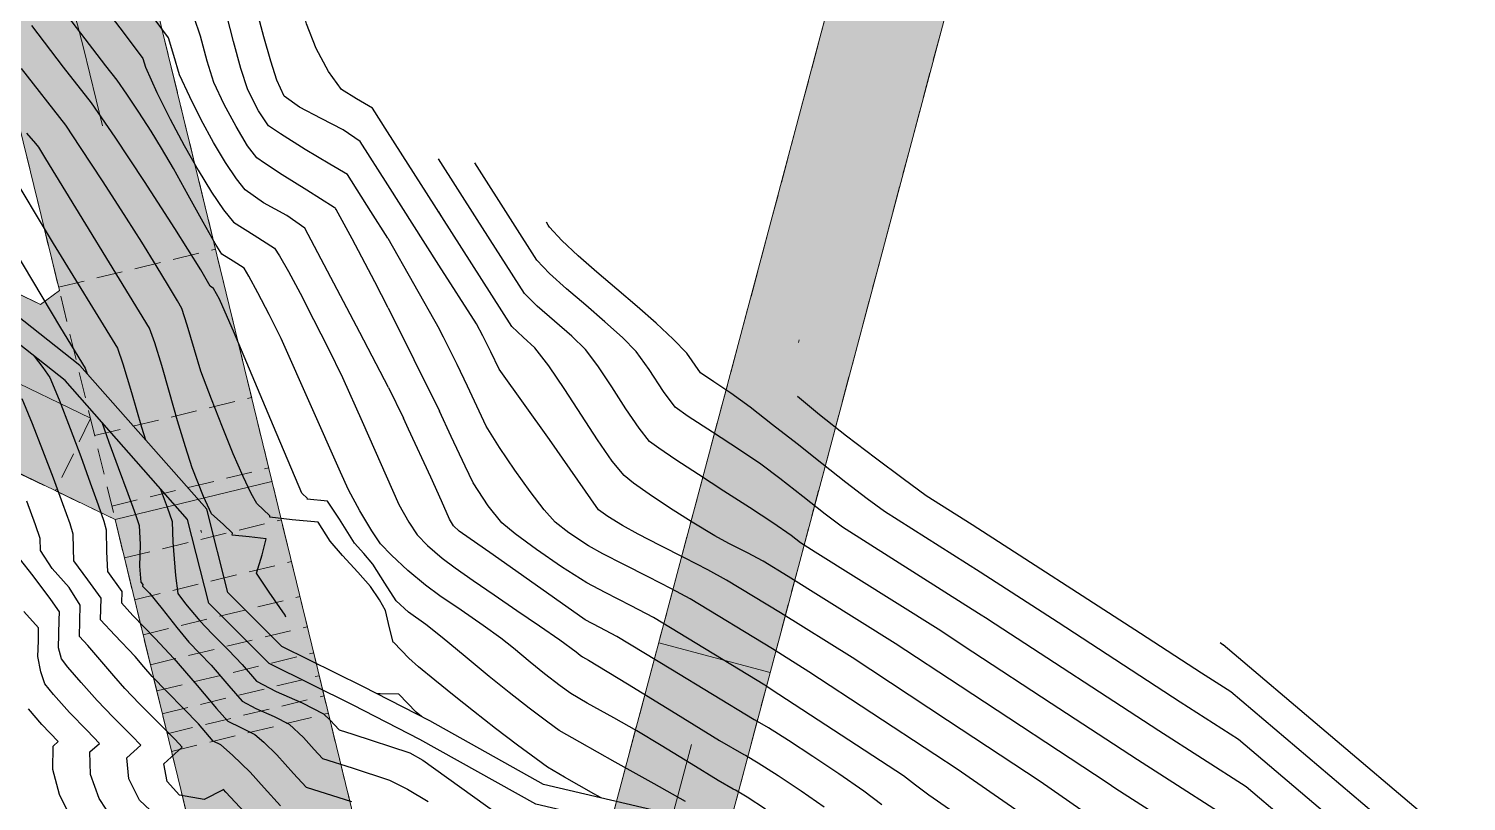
# Model space of a CAD drawing. Header units: millimetres. Extents: x -133 to 63340, y -143 to 109141.
# Drawn here: x 62439.6 to 62494.4, y 108696 to 108725.5 of the extents above; entities that cross this region are included whole.
import ezdxf

# ---------------------------------------------------------------- set-up
doc = ezdxf.new("R2010")
doc.units = ezdxf.units.MM
doc.header["$MEASUREMENT"] = 0
for name, pattern in [('NASCOSTA', [9.525, 6.35, -3.175]), ('TRATTEGGIATA', [0.75, 0.5, -0.25]), ('TRATTOPUNTO2', [12.7, 6.35, -3.175, 0, -3.175])]:
    doc.linetypes.add(name, pattern=pattern)
doc.layers.add('Colori bordi', color=5, linetype='Continuous', plot=False)
doc.layers.add('no_plot', color=5, linetype='Continuous', plot=False)
for name, color, linetype in [('curve livello 5m', 7, 'Continuous'), ('LIN010TR', 2, 'NASCOSTA'), ('LIN025CO', 7, 'Continuous'), ('LINCOLO-ROSSO-025', 10, 'Continuous'), ('Strade', 7, 'Continuous'), ('TRATTCOLO-30', 253, 'Continuous'), ('TRATTCOLO-32', 255, 'Continuous')]:
    doc.layers.add(name, color=color, linetype=linetype)

# ---------------------------------------------------------------- blocks, each defined once
blk = doc.blocks.new('CONTORNO')
at = {"layer": 'Colori bordi', "lineweight": 0, "ltscale": 2}
for p, q in [((-22.578, 81.44), (-16.586, 82.868)), ((-1.864, 76.64), (2.382, 75.488))]:
    blk.add_line(p, q, dxfattribs=at)
at = {"layer": 'Colori bordi', "lineweight": 0, "ltscale": 2, "flags": 128}
blk.add_lwpolyline([(25.446, -93.474), (-6.877, 42.135), (-4.985, 41.623), (-4.907, 41.912), (-5.109, 41.967), (-4.481, 44.283), (-5.968, 44.686), (9.426, 101.471, 0.76503), (-27.561, 123.114)], format="xyb", dxfattribs=at)
blk.add_lwpolyline([(-29.805, 84.968), (-22.578, 81.44), (16.586, -82.868)], dxfattribs=at)
for points in [[(-28.746, 115.78, -0.121281), (-20.708, 100.164), (-8.908, 50.657), (5.179, 102.622, 0.76503), (-24.477, 119.975)], [(-32.974, 111.245, 0.166114), (-36.267, 100.216), (-35.977, 92.817, -0.099876), (-27.103, 90.504), (-25.383, 89.664), (-24.664, 90.194), (-26.7, 98.736, 0.115961)]]:
    blk.add_lwpolyline(points, format="xyb", close=True, dxfattribs=at)

msp = doc.modelspace()

# ---------------------------------------------------------------- hatches: boundary and pattern name
at = {"layer": 'LINCOLO-ROSSO-025', "linetype": 'Continuous', "lineweight": 0}
h = msp.add_hatch(color=256, dxfattribs=at)
h.dxf.hatch_style = 1
h.paths.add_polyline_path([(62441.6798, 108724.7481, 0.0303488), (62440.4769, 108728.6488), (62437.372, 108728.1373, -0.0353788), (62438.6869, 108724.0206), (62440.2085, 108717.7612), (62443.2013, 108718.4887)])
h.paths.add_polyline_path([(62444.6726, 108725.4756, 0.0261789), (62443.5704, 108729.1584), (62440.4769, 108728.6488, -0.0303488), (62441.6798, 108724.7481), (62443.2013, 108718.4887), (62446.1942, 108719.2162)])
h.paths.add_polyline_path([(62436.5648, 108741.0554), (62434.4623, 108738.7799, -0.0881984), (62440.4769, 108728.6488), (62443.5704, 108729.1584, 0.0948016)])
h.paths.add_polyline_path([(62434.4623, 108738.7799), (62432.3573, 108736.5016, -0.0802528), (62437.372, 108728.1373), (62440.4769, 108728.6488, 0.0881984)])
h.paths.add_polyline_path([(62434.4623, 108738.7799, 0.0173628), (62432.8756, 108740.4954, 0.0397036), (62430.7976, 108738.0998), (62432.3573, 108736.5016)])
h.paths.add_polyline_path([(62432.8153, 108740.4358), (62432.8755, 108740.4955, 0.0155661), (62431.3548, 108741.9366), (62429.2426, 108739.6931), (62430.7976, 108738.0998, -0.0386425)])
h.paths.add_polyline_path([(62435.0158, 108742.6177), (62433.4668, 108744.1799), (62431.3548, 108741.9366, -0.0155661), (62432.8755, 108740.4955)])
h.paths.add_polyline_path([(62436.5648, 108741.0554), (62435.0158, 108742.6177), (62432.8755, 108740.4955, -0.0173641), (62434.4623, 108738.7799)])
h.paths.add_polyline_path([(62413.3602, 108753.2719), (62412.9359, 108750.2207, -0.153556), (62431.3548, 108741.9366), (62433.4668, 108744.1799, 0.153719)])
h.paths.add_polyline_path([(62412.9359, 108750.2207), (62412.5115, 108747.1694, -0.1533602), (62429.2426, 108739.6931), (62431.3548, 108741.9366, 0.153556)])
h.paths.add_polyline_path([(62412.9359, 108750.2207, 0.1189367), (62397.2588, 108748.3489), (62389.9093, 108745.6195), (62389.38, 108745.4229), (62390.9355, 108742.715), (62397.8182, 108745.2659, -0.122973), (62412.5115, 108747.1694)])
h.paths.add_polyline_path([(62413.3602, 108753.2719, 0.1193677), (62396.1865, 108751.2363), (62387.8246, 108748.1308), (62389.38, 108745.4229), (62389.9093, 108745.6195), (62397.2588, 108748.3489, -0.1189367), (62412.9359, 108750.2207)])
h = msp.add_hatch(color=256, dxfattribs=at)
h.dxf.hatch_style = 1
h.paths.add_polyline_path([(62429.4363, 108718.061), (62425.0405, 108717.8694), (62427.3072, 108711.6993, -0.0823443), (62430.9713, 108711.7118, -0.0723083), (62435.6432, 108710.2396), (62442.8864, 108706.7439), (62440.7606, 108715.4891), (62440.0447, 108714.9552), (62438.3206, 108715.7873, 0.0998755)])
h.paths.add_polyline_path([(62421.9485, 108717.2207), (62420.6704, 108716.8601), (62421.8, 108713.9785), (62423.281, 108710.2005), (62423.8432, 108710.5049, -0.0823443), (62427.3072, 108711.6993), (62425.0405, 108717.8694, 0.034113)])
at = {"layer": 'TRATTCOLO-30', "linetype": 'Continuous', "lineweight": 0}
h = msp.add_hatch(color=256, dxfattribs=at)
h.dxf.hatch_style = 1
h.paths.add_polyline_path([(62465.747, 108701.4701), (62463.621, 108702.0362), (62456.6936, 108676.0224), (62457.78, 108671.5529)])
h.paths.add_polyline_path([(62467.8729, 108700.904), (62465.747, 108701.4701), (62457.78, 108671.5529), (62458.7628, 108667.51), (62460.6567, 108667.0056), (62460.7339, 108667.2955), (62460.531, 108667.3496), (62461.1486, 108669.6688), (62459.6605, 108670.065)])
h.paths.add_polyline_path([(62474.8004, 108726.9178, 0.5732267), (62447.8353, 108754.1352), (62447.9823, 108751.8974, -0.5801113), (62472.6744, 108727.484), (62465.747, 108701.4701), (62467.8729, 108700.904)])
h.paths.add_polyline_path([(62472.6744, 108727.484, 0.5801113), (62447.9823, 108751.8974), (62448.13, 108749.6486, -0.5887985), (62470.5485, 108728.0501), (62463.621, 108702.0362), (62465.747, 108701.4701)], flags=17)
h.paths.add_polyline_path([(62448.13, 108749.6486), (62447.9823, 108751.8974, 0.1280773), (62439.2661, 108746.8327), (62432.8751, 108740.4959, -0.0173641), (62434.462, 108738.7803), (62436.5645, 108741.0558), (62440.8151, 108745.2705, -0.1215011)])
h.paths.add_polyline_path([(62447.9823, 108751.8974), (62447.8353, 108754.1352, 0.133332), (62437.7171, 108748.395), (62433.4664, 108744.1803), (62431.3544, 108741.937, -0.0155661), (62432.8751, 108740.4959), (62439.2661, 108746.8327, -0.1280773)])
h.paths.add_polyline_path([(62432.815, 108740.4362), (62432.8751, 108740.4959, 0.0155661), (62431.3544, 108741.937), (62429.2423, 108739.6935, 0.1664314), (62424.6976, 108726.0497), (62426.8976, 108726.4121, -0.1977037)])
h.paths.add_polyline_path([(62432.3569, 108736.502), (62434.462, 108738.7803, 0.0173628), (62432.8753, 108740.4957, 0.1988047), (62426.8976, 108726.4121), (62429.1051, 108726.7758, -0.1471562)])
h.paths.add_polyline_path([(62429.1137, 108725.4587, -0.0185057), (62429.1051, 108726.7758), (62426.8976, 108726.4121, 0.0131204), (62426.9158, 108725.3628), (62427.2322, 108718.1064, -0.0320811), (62429.4363, 108718.0611)])
h.paths.add_polyline_path([(62426.9158, 108725.3628, -0.0131204), (62426.8976, 108726.4121), (62424.6976, 108726.0497, 0.0088177), (62424.7179, 108725.267), (62425.0405, 108717.8694, -0.0320811), (62427.2322, 108718.1064)])
h = msp.add_hatch(color=256, dxfattribs=at)
h.dxf.hatch_style = 1
h.paths.add_polyline_path([(62448.872, 108708.1989), (62445.8792, 108707.4714), (62451.2437, 108685.4026), (62454.2366, 108686.1301)])
h.paths.add_polyline_path([(62445.8792, 108707.4714), (62442.8863, 108706.7439), (62448.2509, 108684.6751), (62451.2437, 108685.4026)])
h.paths.add_polyline_path([(62446.1939, 108719.2166), (62443.201, 108718.4891), (62445.8792, 108707.4714), (62448.872, 108708.1989)])
h.paths.add_polyline_path([(62443.201, 108718.4891), (62440.2082, 108717.7616), (62440.7606, 108715.4891), (62442.8863, 108706.7439), (62445.8792, 108707.4714)])

# ---------------------------------------------------------------- linework, layer by layer
at = {"layer": 'curve livello 5m', "color": 2, "flags": 128}
for points in [[(62453.3082, 108714.829), (62452.7958, 108715.8229), (62451.9315, 108717.4605), (62451.32, 108718.5722), (62451.2936, 108718.6136), (62451.2761, 108718.641), (62451.2445, 108718.6599), (62450.1991, 108719.3111), (62449.2657, 108719.9017), (62448.5828, 108720.3433), (62448.289, 108720.5474), (62447.9408, 108721.0134), (62447.5006, 108721.739), (62447.0449, 108722.5893), (62446.6507, 108723.4291), (62446.3954, 108724.2347), (62446.1455, 108725.1919), (62445.9065, 108725.9071)], [(62461.4248, 108696.1202), (62461.1505, 108696.2731), (62460.0327, 108696.9105), (62459.3849, 108697.2987), (62458.946, 108697.6098), (62458.2402, 108698.1349), (62457.3998, 108698.7743), (62456.5575, 108699.428), (62455.8169, 108700.0169), (62455.0807, 108700.6138), (62454.4649, 108701.1239), (62454.0853, 108701.4524), (62453.5142, 108702.0478), (62453.4957, 108702.0597), (62453.355, 108702.6147), (62453.2073, 108703.2683), (62452.9711, 108703.6871), (62452.6252, 108704.1947), (62452.1511, 108704.7425), (62451.5633, 108705.3701), (62451.0843, 108705.9225), (62450.6272, 108706.6409), (62449.6458, 108706.7283), (62448.7845, 108706.8393), (62448.7941, 108706.8913), (62448.2897, 108707.3536), (62448.0787, 108707.7333), (62447.7708, 108708.3921), (62447.3956, 108709.2596), (62446.9827, 108710.2657), (62446.5615, 108711.34), (62446.1617, 108712.4124), (62445.9103, 108713.2215), (62445.6386, 108714.1698), (62445.4307, 108714.8056), (62445.2691, 108715.0953), (62444.9269, 108715.6673), (62444.4547, 108716.4389), (62443.9031, 108717.3274), (62443.3227, 108718.2502), (62442.4322, 108719.6378), (62441.5728, 108720.9492), (62441.0022, 108721.791), (62439.3172, 108723.9564)], [(62487.4641, 108695.3192), (62486.0235, 108696.5424), (62482.697, 108698.6761), (62476.4613, 108702.7472), (62476.0899, 108702.9917), (62475.9255, 108703.1), (62475.3419, 108703.4662), (62470.6318, 108706.4558), (62469.9649, 108706.9556), (62469.1159, 108707.6227), (62468.2478, 108708.3057), (62467.5232, 108708.8532), (62466.7054, 108709.4052), (62465.6692, 108710.0767), (62464.7413, 108710.6815), (62464.2483, 108711.0333), (62463.8052, 108711.626), (62463.2628, 108712.4659), (62462.7641, 108713.1605), (62462.2407, 108713.6935), (62461.5728, 108714.2941), (62460.8365, 108714.9258), (62460.1076, 108715.5519), (62459.4624, 108716.1358), (62458.9768, 108716.641), (62458.0561, 108718.0837), (62456.6042, 108720.3613)], [(62453.3082, 108714.829), (62455.2661, 108710.8799)], [(62449.1924, 108695.8183), (62448.5792, 108696.5106), (62448.0392, 108697.1008), (62447.3666, 108697.7556), (62446.9156, 108698.1534), (62446.6302, 108698.2932), (62446.0685, 108698.947), (62445.5152, 108699.5196), (62444.8544, 108700.183), (62444.3071, 108700.7498), (62443.9881, 108701.1225), (62443.649, 108701.5198), (62442.8764, 108702.3357), (62442.3298, 108702.9225), (62442.3527, 108703.7427), (62441.8422, 108704.4486), (62441.3186, 108705.1645), (62441.3001, 108705.6444), (62441.2897, 108706.1853), (62441.1676, 108706.5801), (62440.898, 108707.3448), (62440.5352, 108708.3296), (62440.1334, 108709.3845), (62439.7339, 108710.3962), (62439.3449, 108711.3505)], [(62481.7903, 108690.8002), (62476.9162, 108694.1518), (62473.926, 108696.2269), (62473.4228, 108696.6112), (62472.9616, 108696.962), (62467.9121, 108700.2636), (62467.7083, 108700.3979), (62467.6706, 108700.4216), (62463.4181, 108703.0042), (62462.5713, 108703.4504), (62461.5764, 108703.9565), (62460.8805, 108704.3298), (62459.9198, 108704.9434), (62458.9586, 108705.6009), (62458.1488, 108706.1952), (62457.6421, 108706.6188), (62457.1234, 108707.2712), (62456.551, 108708.1416), (62456.2371, 108708.7799), (62455.7116, 108709.9144), (62455.2661, 108710.8799)]]:
    msp.add_lwpolyline(points, dxfattribs=at)
at = {"layer": 'LIN010TR', "linetype": 'TRATTOPUNTO2', "lineweight": 0, "ltscale": 5}
msp.add_line((62456.697, 108667.4859), (62472.6745, 108727.4839), dxfattribs=at)
at = {"layer": 'LIN010TR', "linetype": 'TRATTOPUNTO2', "lineweight": 0, "ltscale": 5, "flags": 128}
for points in [[(62364.0005, 108735.9978), (62389.909, 108745.6198), (62397.2585, 108748.3493, -0.4489543), (62441.6795, 108724.7485), (62454.4122, 108672.368)], [(62441.9446, 108710.6184), (62436.9819, 108713.0134, 0.1831676), (62422.7847, 108714.2564), (62413.1604, 108711.5409), (62395.6739, 108706.6072)]]:
    msp.add_lwpolyline(points, format="xyb", dxfattribs=at)
at = {"layer": 'LIN025CO', "linetype": 'TRATTEGGIATA', "lineweight": 0, "ltscale": 2}
for p, q in [((62454.7911, 108668.8781), (62470.5486, 108728.0501)), ((62459.0429, 108667.7458), (62474.8004, 108726.9178)), ((62444.6723, 108725.476), (62491.8503, 108531.3928)), ((62438.6865, 108724.0215), (62482.9426, 108541.9586)), ((62440.7312, 108715.6101), (62446.7169, 108717.0651)), ((62440.0447, 108714.9552), (62438.3206, 108715.7873)), ((62440.0447, 108714.9552), (62440.7606, 108715.4891)), ((62442.1073, 108709.949), (62448.093, 108711.404)), ((62441.9475, 108710.6061), (62440.6131, 108707.841)), ((62442.8864, 108706.7439), (62435.6432, 108710.2396)), ((62442.7615, 108707.2578), (62448.7472, 108708.7128)), ((62443.2424, 108705.2794), (62449.2281, 108706.7344)), ((62443.6298, 108703.6858), (62449.6155, 108705.1408)), ((62443.9548, 108702.3485), (62449.9405, 108703.8035)), ((62444.2337, 108701.2013), (62450.2194, 108702.6563)), ((62444.476, 108700.2046), (62450.4617, 108701.6596)), ((62444.6879, 108699.3325), (62450.6736, 108700.7875)), ((62444.874, 108698.5671), (62450.8597, 108700.0221)), ((62445.0373, 108697.8954), (62451.023, 108699.3504))]:
    msp.add_line(p, q, dxfattribs=at)
at = {"layer": 'no_plot', "flags": 128}
for points in [[(62453.3218, 108711.7784), (62452.2217, 108713.889), (62450.1287, 108717.8652), (62449.4398, 108718.3524), (62448.5489, 108718.8314), (62447.8451, 108719.3236), (62447.8451, 108719.3236), (62447.5127, 108719.743), (62447.1005, 108720.3688), (62446.6432, 108721.1401), (62446.1755, 108721.9958), (62445.7322, 108722.8749), (62445.3477, 108723.7165), (62445.3477, 108723.7165), (62445.1311, 108724.4494), (62444.9249, 108725.1245), (62441.9858, 108729.1071), (62440.9781, 108730.4312), (62440.3553, 108731.1543), (62438.0812, 108733.8891), (62435.8289, 108736.6419)], [(62453.2963, 108717.4889), (62452.6461, 108718.5076), (62451.7525, 108719.9094), (62451.0801, 108720.3138), (62450.1386, 108720.8735), (62450.1386, 108720.8735), (62449.1974, 108721.4641), (62448.7329, 108721.7712), (62448.7329, 108721.7712), (62448.3579, 108722.338), (62447.9537, 108723.1418), (62447.9537, 108723.1418), (62447.6791, 108723.9644), (62447.4078, 108724.9885), (62447.143, 108725.9762), (62446.8882, 108726.6897), (62446.4376, 108727.4616), (62445.8265, 108728.3436), (62445.1639, 108729.1876), (62444.5592, 108729.8457)], [(62440.5558, 108728.8218), (62443.2375, 108725.2983), (62443.9432, 108724.3419), (62444.0448, 108724.0038), (62444.4817, 108723.0394), (62444.9817, 108722.0292), (62445.5155, 108721.0249), (62446.0537, 108720.0782), (62446.567, 108719.2407), (62447.0259, 108718.564), (62447.4012, 108718.0998), (62448.1901, 108717.5977), (62448.9676, 108717.0995), (62449.1596, 108716.8076), (62449.4962, 108716.2118), (62449.9413, 108715.3808), (62450.4588, 108714.383), (62451.0126, 108713.2871), (62451.5667, 108712.1617), (62452.3136, 108710.4843), (62453.7128, 108707.3229), (62454.0923, 108706.6447), (62454.404, 108706.1645), (62454.8061, 108705.7602), (62455.3666, 108705.2714), (62455.8558, 108704.9035), (62456.5392, 108704.4225), (62457.3485, 108703.8675), (62458.2153, 108703.2778), (62459.0714, 108702.6926), (62459.8484, 108702.1512), (62460.4781, 108701.6926), (62460.6266, 108701.5709), (62460.7161, 108701.5036), (62460.9409, 108701.377), (62462.4268, 108700.4796), (62464.2752, 108699.3406), (62465.9369, 108698.3195), (62466.8627, 108697.7757), (62466.9268, 108697.7507), (62467.4177, 108697.4621), (62468.176, 108696.977), (62469.061, 108696.3877), (62469.9316, 108695.786)], [(62453.2872, 108719.5176), (62452.229, 108721.1778), (62451.5873, 108721.622), (62450.7424, 108722.0541), (62449.9181, 108722.4798), (62449.3384, 108722.9044), (62449.0605, 108723.5076), (62448.8216, 108724.2407), (62448.5606, 108725.1668), (62448.2999, 108726.1228), (62448.0622, 108726.9457), (62447.8699, 108727.4723), (62447.4454, 108728.1334), (62446.9388, 108728.7339)], [(62467.6907, 108695.6965), (62467.0008, 108696.1475), (62466.5539, 108696.416), (62466.5539, 108696.416), (62466.4572, 108696.4537), (62465.8841, 108696.7903), (62464.8555, 108697.4224), (62463.7112, 108698.1275), (62462.7913, 108698.683), (62462.7913, 108698.683), (62461.9152, 108699.1778), (62460.8951, 108699.7444), (62460.2723, 108700.102), (62460.2723, 108700.102), (62459.8666, 108700.3983), (62459.2703, 108700.8566), (62459.2703, 108700.8566), (62458.7176, 108701.307), (62458.0771, 108701.8387), (62457.606, 108702.2194), (62457.606, 108702.2194), (62456.9273, 108702.7043), (62456.0825, 108703.2817), (62455.2781, 108703.833), (62454.7208, 108704.2395), (62454.7208, 108704.2395), (62454.0581, 108704.8051), (62453.4254, 108705.3921), (62453.0125, 108705.8244), (62453.0125, 108705.8244), (62452.68, 108706.3154), (62452.2257, 108707.0767), (62451.786, 108707.88), (62451.786, 108707.88), (62451.4868, 108708.556), (62449.2155, 108713.6568), (62448.7638, 108714.5683), (62448.3344, 108715.402), (62447.9932, 108716.0322), (62447.8065, 108716.3337), (62447.8065, 108716.3337), (62447.385, 108716.6038), (62446.9573, 108716.876), (62446.9573, 108716.876), (62446.7047, 108717.2769), (62446.242, 108718.0988), (62445.6756, 108719.1247), (62445.1121, 108720.1378), (62444.6578, 108720.9209), (62444.6578, 108720.9209), (62444.257, 108721.5607), (62443.7879, 108722.2859), (62443.3299, 108722.9753), (62442.9626, 108723.5076), (62442.5332, 108724.0594), (62440.1334, 108727.2125)], [(62453.2781, 108721.5477), (62452.7054, 108722.4461), (62452.0958, 108722.8055), (62451.5202, 108723.1541), (62451.0286, 108723.8405), (62450.5616, 108724.7273), (62450.1909, 108725.6587), (62449.9885, 108726.479)], [(62464.6418, 108695.9891), (62463.4524, 108696.6643), (62461.9628, 108697.4922), (62460.6095, 108698.2464), (62459.8286, 108698.7004), (62459.8286, 108698.7004), (62459.3877, 108699.0168), (62458.6786, 108699.5509), (62457.9139, 108700.1423), (62457.9139, 108700.1423), (62457.1568, 108700.7558), (62456.2363, 108701.5191), (62455.3595, 108702.245), (62454.7339, 108702.7463), (62454.7339, 108702.7463), (62454.075, 108703.2077), (62453.6067, 108703.6421), (62453.1812, 108704.3139), (62452.7238, 108705.0472), (62452.7238, 108705.0472), (62452.3704, 108705.4437), (62452.0145, 108705.8426), (62452.0145, 108705.8426), (62451.4451, 108706.7566), (62450.9945, 108707.4457), (62450.9945, 108707.4457), (62450.2182, 108707.5293), (62450.2222, 108707.5512), (62450.0097, 108707.7459), (62448.9245, 108710.3104), (62447.4063, 108713.935), (62447.4063, 108713.935), (62447.0861, 108714.6637), (62446.8644, 108715.1519), (62446.8644, 108715.1519), (62446.6454, 108715.5679), (62446.5134, 108715.6522), (62446.1561, 108716.2808), (62445.1693, 108717.856), (62444.0143, 108719.6414), (62442.8868, 108721.3387), (62441.9824, 108722.6493), (62440.9252, 108724.0079), (62439.7111, 108725.6031)], [(62449.4044, 108703.023), (62449.3769, 108703.0942), (62449.3769, 108703.0942), (62448.7633, 108703.9724), (62448.2848, 108704.6998), (62448.2848, 108704.6998), (62448.4946, 108705.3978), (62448.649, 108706.0095), (62448.649, 108706.0095), (62448.0037, 108706.0802), (62447.3508, 108706.1493), (62447.3508, 108706.1493), (62447.3659, 108706.2314), (62447.0066, 108706.5738), (62446.5696, 108706.9612), (62446.5696, 108706.9612), (62446.2592, 108707.6231), (62445.8306, 108708.718), (62445.8306, 108708.718), (62445.5683, 108709.5168), (62445.2712, 108710.5186), (62444.9629, 108711.5979), (62444.6667, 108712.629), (62444.4059, 108713.4862), (62444.2039, 108714.044), (62444.2039, 108714.044), (62440.2489, 108720.5069), (62439.9793, 108720.9563), (62439.8595, 108721.0936), (62439.5264, 108721.4922)], [(62455.3511, 108718.2957), (62453.2781, 108721.5477)], [(62486.3154, 108694.7298), (62481.8806, 108697.5745), (62478.5918, 108699.7217), (62475.6047, 108701.6881), (62474.282, 108702.5596), (62469.5883, 108705.5049), (62469.0354, 108705.8558), (62468.6705, 108706.1372), (62467.9761, 108706.6148), (62467.089, 108707.1997), (62466.1095, 108707.8345), (62465.1381, 108708.462), (62464.2751, 108709.025), (62463.6209, 108709.4662), (62463.276, 108709.7283), (62462.8708, 108710.2292), (62462.3729, 108710.9696), (62461.8331, 108711.8101), (62461.3022, 108712.6109), (62460.831, 108713.2324), (62460.3117, 108713.7414), (62459.6448, 108714.3188), (62458.9884, 108714.8884), (62458.5004, 108715.3743), (62456.7036, 108718.1897), (62455.223, 108720.5124)], [(62438.7622, 108720.2288), (62440.5294, 108717.2823), (62442.9771, 108713.2824), (62443.178, 108712.6905), (62443.5073, 108711.599), (62443.8994, 108710.2688), (62444.0421, 108709.7895)], [(62437.5451, 108719.5012), (62440.8098, 108714.0578), (62441.7503, 108712.5209), (62441.8176, 108712.311)], [(62455.2411, 108716.4548), (62453.2872, 108719.5176)], [(62486.6074, 108692.9172), (62481.0641, 108696.473), (62480.7223, 108696.6962), (62475.1195, 108700.3846), (62472.6386, 108702.0192), (62468.5647, 108704.5755), (62467.6113, 108705.1546), (62467.0067, 108705.4736), (62466.2944, 108705.8362), (62465.7662, 108706.1184), (62464.9001, 108706.6453), (62464.0377, 108707.1945), (62463.2621, 108707.7109), (62462.6564, 108708.1389), (62462.3036, 108708.4234), (62461.8441, 108708.9764), (62461.2868, 108709.7836), (62460.6726, 108710.7325), (62460.0424, 108711.7107), (62459.4372, 108712.6055), (62458.898, 108713.3044), (62458.4532, 108713.7118), (62458.024, 108714.1076), (62455.3511, 108718.2957), (62455.2321, 108718.4824)], [(62490.4663, 108694.3348), (62485.7315, 108698.3549), (62483.5135, 108699.7777), (62478.8563, 108702.8182), (62475.8886, 108704.7325), (62472.2282, 108707.0559), (62471.5705, 108707.5383), (62470.7581, 108708.1635), (62469.848, 108708.8783), (62468.8976, 108709.6294), (62467.964, 108710.3638), (62467.1044, 108711.0281), (62466.3759, 108711.5691), (62465.7219, 108712.0008), (62465.2207, 108712.3382), (62464.6971, 108713.0886), (62464.1765, 108713.6313), (62463.5285, 108714.2338), (62462.7976, 108714.8748), (62462.0281, 108715.5328), (62461.2645, 108716.1864), (62460.5512, 108716.8144), (62459.9327, 108717.3953), (62459.4532, 108717.9078), (62459.4086, 108717.9778), (62459.3381, 108718.0883)], [(62453.2963, 108717.4889), (62455.252, 108714.0216)], [(62479.727, 108695.6729), (62478.1694, 108696.7538), (62474.6343, 108699.0811), (62470.9951, 108701.4788), (62468.2667, 108703.1909), (62466.2135, 108704.4378), (62465.4954, 108704.8237), (62464.6033, 108705.282), (62463.673, 108705.7548), (62462.8401, 108706.1845), (62462.2403, 108706.5134), (62462.2403, 108706.5134), (62461.6805, 108706.8657), (62461.3313, 108707.1185), (62461.3313, 108707.1185), (62459.4561, 108709.806), (62457.5403, 108712.4799), (62457.2247, 108713.1513), (62456.9145, 108713.7601), (62456.6685, 108714.2183), (62455.2411, 108716.4548)], [(62478.3216, 108694.9123), (62475.002, 108697.216), (62474.1491, 108697.7776), (62469.3517, 108700.9383), (62467.9686, 108701.8062), (62464.8158, 108703.721), (62464.1059, 108704.1019), (62463.2165, 108704.5582), (62462.2948, 108705.0263), (62461.4882, 108705.4425), (62460.9442, 108705.7435), (62460.9442, 108705.7435), (62460.1913, 108706.2415), (62459.6756, 108706.6402), (62459.6756, 108706.6402), (62459.2541, 108707.1181), (62458.7173, 108707.8122), (62458.1282, 108708.6344), (62457.55, 108709.4966), (62457.0457, 108710.3107), (62457.0457, 108710.3107), (62456.7695, 108710.8824), (62456.3286, 108711.8387), (62455.9409, 108712.6606), (62455.9409, 108712.6606), (62455.4155, 108713.7044), (62455.252, 108714.0216)], [(62439.8039, 108712.9781), (62439.8039, 108712.9781), (62440.1275, 108712.5422), (62440.3989, 108712.1705), (62440.7522, 108711.3185), (62441.1709, 108710.2255), (62441.5751, 108709.1463), (62441.9399, 108708.1501), (62442.2403, 108707.3057), (62442.4514, 108706.6823), (62442.5483, 108706.3489), (62442.5645, 108705.5087), (62442.5932, 108704.7631), (62443.1459, 108704.0032), (62443.1336, 108703.5649), (62443.5662, 108703.081), (62444.4112, 108702.2079), (62445.1318, 108701.4402), (62445.2872, 108701.2476), (62445.3746, 108701.1576), (62446.0187, 108700.4098), (62446.7525, 108699.536), (62447.1815, 108699.0546), (62447.6857, 108698.8048), (62448.2227, 108698.5445), (62448.5571, 108698.2495), (62449.0557, 108697.7641), (62449.6918, 108697.06), (62450.1779, 108696.5338), (62451.9022, 108695.9887)], [(62453.3218, 108711.7784), (62453.884, 108710.6103)], [(62497.1368, 108691.1719), (62497.0669, 108691.2198), (62495.914, 108691.9895), (62494.7975, 108692.7143), (62493.8022, 108693.3371), (62493.8022, 108693.3371), (62492.9928, 108693.7796), (62491.7354, 108694.822), (62485.4395, 108700.1675), (62484.33, 108700.8793), (62482.0002, 108702.4003), (62475.5736, 108706.5458), (62473.8246, 108707.6559), (62472.9402, 108708.2951), (62471.8894, 108709.0839), (62470.7901, 108709.9317), (62469.7601, 108710.7475), (62468.9172, 108711.4405)], [(62442.3777, 108710.4668), (62442.6488, 108709.6997), (62443.0089, 108708.7256), (62443.3763, 108707.7396), (62443.6695, 108706.9368), (62443.8069, 108706.5124), (62443.8403, 108705.7978), (62443.8194, 108704.9622), (62443.8678, 108704.3617), (62443.9391, 108704.2637), (62443.9375, 108704.2072), (62444.1951, 108703.9333), (62444.6819, 108703.3371), (62445.2408, 108702.6274), (62445.7043, 108702.0624), (62446.1121, 108701.6417), (62446.5532, 108701.1888), (62447.222, 108700.4046), (62447.7328, 108699.816), (62448.2575, 108699.5345), (62448.9546, 108699.233), (62449.5299, 108698.9355), (62450.0723, 108698.4273), (62450.4865, 108697.9688), (62450.803, 108697.6262), (62451.926, 108697.2712), (62453.356, 108696.8035), (62454.0373, 108696.4509), (62454.8326, 108695.9823)], [(62472.1362, 108695.8552), (62471.4466, 108696.374), (62471.4466, 108696.374), (62470.4931, 108697.0355), (62469.5022, 108697.7025), (62468.5733, 108698.3099), (62467.806, 108698.7925), (62467.2997, 108699.0854), (62467.2997, 108699.0854), (62467.2681, 108699.0978), (62464.082, 108701.0353), (62462.0203, 108702.2875), (62461.3784, 108702.6212), (62460.8169, 108702.9161), (62460.8169, 108702.9161), (62457.3123, 108705.3932), (62456.0124, 108706.3033), (62455.7954, 108706.5046), (62455.6396, 108706.7657), (62455.3316, 108707.4586), (62454.9355, 108708.3566), (62454.9355, 108708.3566), (62454.0798, 108710.2006), (62453.884, 108710.6103)], [(62444.6099, 108707.9366), (62444.6099, 108707.9366), (62444.871, 108707.2209), (62445.0655, 108706.6759), (62445.088, 108705.8838), (62445.188, 108704.6093), (62445.2762, 108703.925), (62445.5669, 108703.5325), (62446.1214, 108702.8773), (62446.5882, 108702.3889), (62447.2091, 108701.7625), (62447.7319, 108701.2199), (62448.2841, 108700.5773), (62449.0295, 108700.1775), (62450.0198, 108699.7492), (62450.837, 108699.3266), (62451.0889, 108699.0906), (62451.4282, 108698.7186), (62451.9497, 108698.5537), (62454.132, 108697.84), (62454.6209, 108697.568), (62458.0055, 108695.1335)], [(62448.7277, 108694.6107), (62447.1103, 108696.3414), (62447.0226, 108696.4376), (62447.0052, 108696.4538), (62447.0098, 108696.4368), (62446.2874, 108696.0656), (62445.3495, 108696.2209), (62445.3495, 108696.2209), (62444.8762, 108696.7494), (62444.7447, 108697.4286), (62444.7447, 108697.4286), (62445.4426, 108698.0532), (62445.176, 108698.3513), (62444.5474, 108698.9825), (62443.8193, 108699.709), (62443.254, 108700.2931), (62443.254, 108700.2931), (62442.836, 108700.7764), (62442.3085, 108701.403), (62441.8525, 108701.9329), (62441.8525, 108701.9329), (62441.5259, 108702.2801), (62441.5391, 108702.8705), (62441.5595, 108703.4821), (62441.5595, 108703.4821), (62441.1297, 108704.1556), (62440.4909, 108704.8796), (62440.044, 108705.5659), (62440.044, 108705.5659), (62440.031, 108706.0218), (62439.8561, 108706.5396), (62439.5147, 108707.4505)], [(62444.4312, 108695.4683), (62443.8119, 108696.035), (62443.4068, 108696.8442), (62443.3372, 108697.6532), (62443.3372, 108697.6532), (62443.8691, 108698.1292), (62443.5269, 108698.4976), (62442.8129, 108699.2098), (62442.201, 108699.8365), (62442.201, 108699.8365), (62441.5873, 108700.5232), (62441.0832, 108701.113), (62440.8398, 108701.429), (62440.8398, 108701.429), (62440.7321, 108701.8455), (62440.7573, 108702.9006), (62440.7663, 108703.2216), (62440.4415, 108703.6903), (62439.7651, 108704.5981), (62439.7651, 108704.5981), (62439.235, 108705.2609)], [(62442.8186, 108695.2842), (62442.2738, 108696.0995), (62441.9527, 108697.0134), (62441.9296, 108697.8777), (62441.9296, 108697.8777), (62442.2955, 108698.2052), (62441.8261, 108698.6926), (62441.1479, 108699.3798), (62441.1479, 108699.3798), (62440.5364, 108700.0711), (62440.2114, 108700.4754), (62440.2114, 108700.4754), (62440.0559, 108700.9372), (62439.9431, 108701.5128), (62439.9431, 108701.5128), (62439.9645, 108702.1146), (62439.9695, 108702.6169), (62439.9695, 108702.6169), (62439.4064, 108703.2382)], [(62485.0322, 108702.0545), (62485.1441, 108701.9823), (62485.1464, 108701.9808), (62485.1475, 108701.9801), (62493.0045, 108695.3091), (62493.3521, 108695.021), (62493.5758, 108694.8986), (62494.1705, 108694.5213), (62494.8782, 108694.051), (62495.5782, 108693.5693), (62496.1498, 108693.1579)], [(62454.5717, 108699.2245), (62454.3716, 108699.393), (62454.3716, 108699.393), (62453.7115, 108700.0811), (62452.9942, 108700.0911), (62452.885, 108700.0941)], [(62441.2282, 108695.3213), (62440.7639, 108696.2485), (62440.512, 108697.2086), (62440.522, 108698.1023), (62440.522, 108698.1023), (62440.722, 108698.2813), (62440.0948, 108698.9231), (62439.5831, 108699.5219)]]:
    msp.add_lwpolyline(points, dxfattribs=at)
at = {"layer": 'Strade', "color": 2, "linetype": 'Continuous', "flags": 128}
for points in [[(62522.2162, 108661.6283), (62520.1597, 108662.6417), (62518.7013, 108665.5679), (62518.1092, 108667.0709), (62514.5465, 108670.5066), (62511.1371, 108673.4738), (62504.3722, 108678.8047), (62499.602, 108682.2338), (62491.399, 108686.8971), (62482.9747, 108690.4426), (62473.9027, 108693.1816), (62466.1289, 108695.0178), (62459.2284, 108696.6349), (62454.8948, 108699.0579), (62452.3308, 108700.3798), (62449.2424, 108701.9059), (62447.19, 108703.9657), (62446.3821, 108707.137), (62441.5371, 108712.6289), (62434.5713, 108718.1288)], [(62522.2199, 108660.8015), (62521.9634, 108660.861), (62519.5641, 108662.0433), (62517.9698, 108665.2422), (62517.4286, 108666.6158), (62514.0058, 108669.9166), (62510.6267, 108672.8575), (62503.8909, 108678.1655), (62499.1697, 108681.5594), (62491.0449, 108686.1781), (62482.7032, 108689.6889), (62473.6949, 108692.4086), (62465.9457, 108694.239), (62458.9362, 108695.8817), (62454.5162, 108698.353), (62451.9703, 108699.6656), (62448.7692, 108701.2473), (62446.4688, 108703.5561), (62445.6545, 108706.7525), (62440.9848, 108712.0457), (62434.1286, 108717.4591)]]:
    msp.add_lwpolyline(points, dxfattribs=at)

# ---------------------------------------------------------------- block references
at = {"layer": 'TRATTCOLO-32', "linetype": 'Continuous', "lineweight": 0, "rotation": 0.2560608715202138}
msp.add_blockref('CONTORNO', (62465.8278, 108625.4058), dxfattribs=at)

doc.saveas('drawing.dxf')
